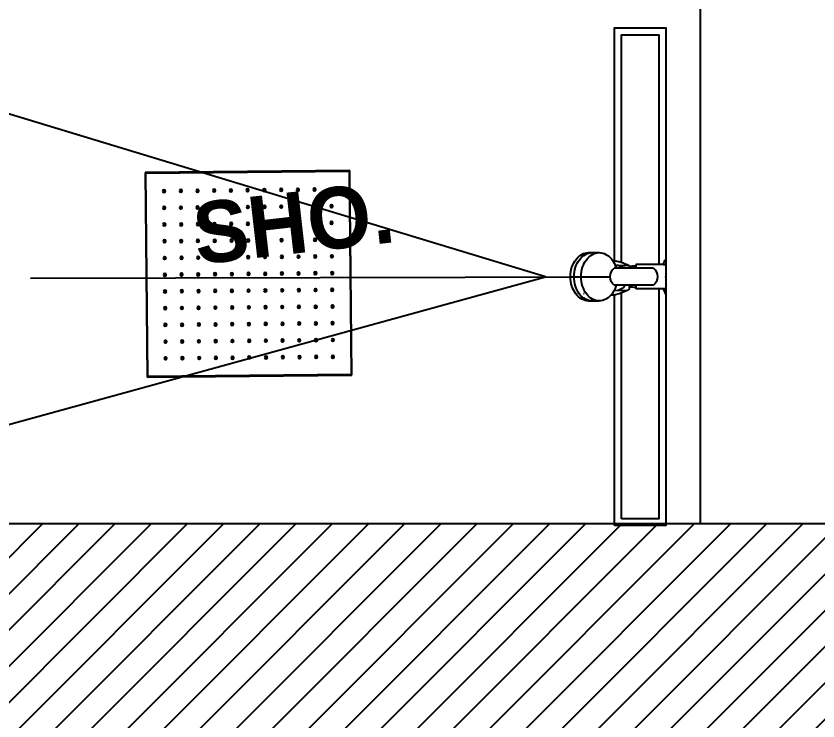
# Model space of a CAD drawing. Extents: x -678889171 to 586587, y -792238163 to 335485.
# Drawn here: x 73634 to 74808, y 76089 to 77121 of the extents above; entities that cross this region are included whole.
import ezdxf
from ezdxf.enums import TextEntityAlignment as Align

# ---------------------------------------------------------------- set-up
doc = ezdxf.new("R2010")
doc.units = 0
doc.header["$MEASUREMENT"] = 0
doc.set_wipeout_variables(frame=1)
for name, color, linetype in [('XR-A-9TH-FLOOR$0$A-SEC-CLAD', 252, 'Continuous'), ('XR-A-9TH-FLOOR$0$A-WALL', 252, 'Continuous'), ('XR-A-col-910$0$A-COLS', 252, 'Continuous'), ('XR-A-col-910$0$A-SITE-PATT', 252, 'Continuous'), ('XR-A-type37$0$XR-A-4TH-OLD DESIGN$0$A-FURN-SANT', 252, 'Continuous'), ('XR-A-type37$0$XR-A-4TH-OLD DESIGN$0$A-WALL', 252, 'Continuous'), ('XR-A-type37$0$XR-A-4TH-OLD DESIGN$0$XREF_3BR$0$WC-SERIAL', 252, 'Continuous')]:
    doc.layers.add(name, color=color, linetype=linetype)
doc.styles.add('XR-A-type37$0$XR-A-4TH-OLD DESIGN$0$XREF_1BR$0$KZT', font='')
doc.styles.add('XR-A-type37$0$XR-A-4TH-OLD DESIGN$0$XREF_3BR$0$Standard', font='arial.ttf')
doc.styles.get('XR-A-type37$0$XR-A-4TH-OLD DESIGN$0$XREF_1BR$0$KZT').set_extended_font_data('AvantGarde LT Medium', bold=True)

# ---------------------------------------------------------------- blocks, each defined once
blk = doc.blocks.new('XR-A-col-910$0$col02')
at = {"layer": 'XR-A-col-910$0$A-SITE-PATT'}
h = blk.add_hatch(dxfattribs=at)
h.set_pattern_fill('ANSI31', color=256, scale=300)
h.paths.add_polyline_path([(66279.1, 60365.4), (66279.1, 66065.4), (65979.1, 66065.4), (65979.1, 63435.4), (58829.1, 63435.4), (58829.1, 63035.4), (65979.1, 63035.4), (65979.1, 60365.4)])
at = {"layer": 'XR-A-col-910$0$A-COLS'}
blk.add_lwpolyline([(66279.1, 60365.4), (66279.1, 66065.4), (65979.1, 66065.4), (65979.1, 63435.4), (58829.1, 63435.4), (58829.1, 63035.4), (65979.1, 63035.4), (65979.1, 60365.4)], close=True, dxfattribs=at)
blk = doc.blocks.new('XR-A-col-910')
at = {"layer": 'XR-A-col-910$0$A-SITE-PATT'}
blk.add_blockref('XR-A-col-910$0$col02', (11710.9, -580.4), dxfattribs=at)
blk = doc.blocks.new('XR-A-type37$0$XR-A-4TH-OLD DESIGN$0$XREF_3BR$0$XREF-1BA$0$11TH FLOOR PLAN EAST TOWER$0$11TH TO 17TH FLOOR PLAN EAST TOWER$0$CEILING SHOWER')
at = {"layer": 'XR-A-type37$0$XR-A-4TH-OLD DESIGN$0$A-FURN-SANT'}
for p, q in [((0, 30), (30, 30)), ((0, 0), (0, 30)), ((0, 30), (0.1, 29.9)), ((0.1, 29.9), (0.1, 0.1)), ((29.9, 29.9), (0.1, 29.9)), ((30, 30), (29.9, 29.9)), ((29.9, 0.1), (29.9, 29.9)), ((30, 30), (30, 0)), ((0.1, 0.1), (0, 0)), ((30, 0), (0, 0)), ((0.1, 0.1), (29.9, 0.1)), ((29.9, 0.1), (30, 0))]:
    blk.add_line(p, q, dxfattribs=at)
for centre, radius in [((2.75, 27.25), 0.2), ((2.75, 27.25), 0.175), ((2.75, 27.25), 0.125), ((2.75, 27.25), 0.05), ((5.2, 27.25), 0.2), ((5.2, 27.25), 0.175), ((5.2, 27.25), 0.125), ((5.2, 27.25), 0.05), ((7.65, 27.25), 0.2), ((7.65, 27.25), 0.175), ((7.65, 27.25), 0.125), ((7.65, 27.25), 0.05), ((10.1, 27.25), 0.2), ((10.1, 27.25), 0.175), ((10.1, 27.25), 0.125), ((10.1, 27.25), 0.05), ((12.55, 27.25), 0.2), ((12.55, 27.25), 0.175), ((12.55, 27.25), 0.125), ((12.55, 27.25), 0.05), ((15, 27.25), 0.2), ((15, 27.25), 0.175), ((15, 27.25), 0.125), ((15, 27.25), 0.05), ((17.45, 27.25), 0.2), ((17.45, 27.25), 0.175), ((17.45, 27.25), 0.125), ((17.45, 27.25), 0.05), ((19.9, 27.25), 0.2), ((19.9, 27.25), 0.175), ((19.9, 27.25), 0.125), ((19.9, 27.25), 0.05), ((22.35, 27.25), 0.2), ((22.35, 27.25), 0.175), ((22.35, 27.25), 0.125), ((22.35, 27.25), 0.05), ((24.8, 27.25), 0.2), ((24.8, 27.25), 0.175), ((24.8, 27.25), 0.125), ((24.8, 27.25), 0.05), ((27.25, 27.25), 0.2), ((27.25, 27.25), 0.175), ((27.25, 27.25), 0.125), ((27.25, 27.25), 0.05), ((2.75, 24.8), 0.2), ((2.75, 24.8), 0.175), ((2.75, 24.8), 0.125), ((2.75, 24.8), 0.05), ((5.2, 24.8), 0.2), ((5.2, 24.8), 0.175), ((5.2, 24.8), 0.125), ((5.2, 24.8), 0.05), ((7.65, 24.8), 0.2), ((7.65, 24.8), 0.175), ((7.65, 24.8), 0.125), ((7.65, 24.8), 0.05), ((10.1, 24.8), 0.2), ((10.1, 24.8), 0.175), ((10.1, 24.8), 0.125), ((10.1, 24.8), 0.05), ((12.55, 24.8), 0.2), ((12.55, 24.8), 0.175), ((12.55, 24.8), 0.125), ((12.55, 24.8), 0.05), ((15, 24.8), 0.2), ((15, 24.8), 0.175), ((15, 24.8), 0.125), ((15, 24.8), 0.05), ((17.45, 24.8), 0.2), ((17.45, 24.8), 0.175), ((17.45, 24.8), 0.125), ((17.45, 24.8), 0.05), ((19.9, 24.8), 0.2), ((19.9, 24.8), 0.175), ((19.9, 24.8), 0.125), ((19.9, 24.8), 0.05), ((22.35, 24.8), 0.2), ((22.35, 24.8), 0.175), ((22.35, 24.8), 0.125), ((22.35, 24.8), 0.05), ((24.8, 24.8), 0.2), ((24.8, 24.8), 0.175), ((24.8, 24.8), 0.125), ((24.8, 24.8), 0.05), ((27.25, 24.8), 0.2), ((27.25, 24.8), 0.175), ((27.25, 24.8), 0.125), ((27.25, 24.8), 0.05), ((2.75, 22.35), 0.2), ((2.75, 22.35), 0.175), ((2.75, 22.35), 0.125), ((2.75, 22.35), 0.05), ((5.2, 22.35), 0.2), ((5.2, 22.35), 0.175), ((5.2, 22.35), 0.125), ((5.2, 22.35), 0.05), ((7.65, 22.35), 0.2), ((7.65, 22.35), 0.175), ((7.65, 22.35), 0.125), ((7.65, 22.35), 0.05), ((10.1, 22.35), 0.2), ((10.1, 22.35), 0.175), ((10.1, 22.35), 0.125), ((10.1, 22.35), 0.05), ((12.55, 22.35), 0.2), ((12.55, 22.35), 0.175), ((12.55, 22.35), 0.125), ((12.55, 22.35), 0.05), ((15, 22.35), 0.2), ((15, 22.35), 0.175), ((15, 22.35), 0.125), ((15, 22.35), 0.05), ((17.45, 22.35), 0.2), ((17.45, 22.35), 0.175), ((17.45, 22.35), 0.125), ((17.45, 22.35), 0.05), ((19.9, 22.35), 0.2), ((19.9, 22.35), 0.175), ((19.9, 22.35), 0.125), ((19.9, 22.35), 0.05), ((22.35, 22.35), 0.2), ((22.35, 22.35), 0.175), ((22.35, 22.35), 0.125), ((22.35, 22.35), 0.05), ((24.8, 22.35), 0.2), ((24.8, 22.35), 0.175), ((24.8, 22.35), 0.125), ((24.8, 22.35), 0.05), ((27.25, 22.35), 0.2), ((27.25, 22.35), 0.175), ((27.25, 22.35), 0.125), ((27.25, 22.35), 0.05), ((2.75, 19.9), 0.2), ((2.75, 19.9), 0.175), ((2.75, 19.9), 0.125), ((5.2, 19.9), 0.2), ((5.2, 19.9), 0.175), ((5.2, 19.9), 0.125), ((7.65, 19.9), 0.2), ((7.65, 19.9), 0.175), ((7.65, 19.9), 0.125), ((10.1, 19.9), 0.2), ((10.1, 19.9), 0.175), ((10.1, 19.9), 0.125), ((12.55, 19.9), 0.2), ((12.55, 19.9), 0.175), ((12.55, 19.9), 0.125), ((15, 19.9), 0.2), ((15, 19.9), 0.175), ((15, 19.9), 0.125), ((17.45, 19.9), 0.2), ((17.45, 19.9), 0.175), ((17.45, 19.9), 0.125), ((19.9, 19.9), 0.2), ((19.9, 19.9), 0.175), ((19.9, 19.9), 0.125), ((22.35, 19.9), 0.2), ((22.35, 19.9), 0.175), ((22.35, 19.9), 0.125), ((24.8, 19.9), 0.2), ((24.8, 19.9), 0.175), ((24.8, 19.9), 0.125), ((27.25, 19.9), 0.2), ((27.25, 19.9), 0.175), ((27.25, 19.9), 0.125), ((2.75, 19.9), 0.05), ((5.2, 19.9), 0.05), ((7.65, 19.9), 0.05), ((10.1, 19.9), 0.05), ((12.55, 19.9), 0.05), ((15, 19.9), 0.05), ((17.45, 19.9), 0.05), ((19.9, 19.9), 0.05), ((22.35, 19.9), 0.05), ((24.8, 19.9), 0.05), ((27.25, 19.9), 0.05), ((2.75, 17.45), 0.2), ((2.75, 17.45), 0.175), ((5.2, 17.45), 0.2), ((5.2, 17.45), 0.175), ((7.65, 17.45), 0.2), ((7.65, 17.45), 0.175), ((10.1, 17.45), 0.2), ((10.1, 17.45), 0.175), ((12.55, 17.45), 0.2), ((12.55, 17.45), 0.175), ((15, 17.45), 0.2), ((15, 17.45), 0.175), ((17.45, 17.45), 0.2), ((17.45, 17.45), 0.175), ((19.9, 17.45), 0.2), ((19.9, 17.45), 0.175), ((22.35, 17.45), 0.2), ((22.35, 17.45), 0.175), ((24.8, 17.45), 0.2), ((24.8, 17.45), 0.175), ((27.25, 17.45), 0.2), ((27.25, 17.45), 0.175), ((2.75, 17.45), 0.125), ((2.75, 17.45), 0.05), ((5.2, 17.45), 0.125), ((5.2, 17.45), 0.05), ((7.65, 17.45), 0.125), ((7.65, 17.45), 0.05), ((10.1, 17.45), 0.125), ((10.1, 17.45), 0.05), ((12.55, 17.45), 0.125), ((12.55, 17.45), 0.05), ((15, 17.45), 0.125), ((15, 17.45), 0.05), ((17.45, 17.45), 0.125), ((17.45, 17.45), 0.05), ((19.9, 17.45), 0.125), ((19.9, 17.45), 0.05), ((22.35, 17.45), 0.125), ((22.35, 17.45), 0.05), ((24.8, 17.45), 0.125), ((24.8, 17.45), 0.05), ((27.25, 17.45), 0.125), ((27.25, 17.45), 0.05), ((2.75, 15), 0.2), ((2.75, 15), 0.175), ((2.75, 15), 0.125), ((2.75, 15), 0.05), ((5.2, 15), 0.2), ((5.2, 15), 0.175), ((5.2, 15), 0.125), ((5.2, 15), 0.05), ((7.65, 15), 0.2), ((7.65, 15), 0.175), ((7.65, 15), 0.125), ((7.65, 15), 0.05), ((10.1, 15), 0.2), ((10.1, 15), 0.175), ((10.1, 15), 0.125), ((10.1, 15), 0.05), ((12.55, 15), 0.2), ((12.55, 15), 0.175), ((12.55, 15), 0.125), ((12.55, 15), 0.05), ((15, 15), 0.2), ((15, 15), 0.175), ((15, 15), 0.125), ((15, 15), 0.05), ((17.45, 15), 0.2), ((17.45, 15), 0.175), ((17.45, 15), 0.125), ((17.45, 15), 0.05), ((19.9, 15), 0.2), ((19.9, 15), 0.175), ((19.9, 15), 0.125), ((19.9, 15), 0.05), ((22.35, 15), 0.2), ((22.35, 15), 0.175), ((22.35, 15), 0.125), ((22.35, 15), 0.05), ((24.8, 15), 0.2), ((24.8, 15), 0.175), ((24.8, 15), 0.125), ((24.8, 15), 0.05), ((27.25, 15), 0.2), ((27.25, 15), 0.175), ((27.25, 15), 0.125), ((27.25, 15), 0.05), ((2.75, 12.55), 0.2), ((2.75, 12.55), 0.175), ((2.75, 12.55), 0.125), ((2.75, 12.55), 0.05), ((5.2, 12.55), 0.2), ((5.2, 12.55), 0.175), ((5.2, 12.55), 0.125), ((5.2, 12.55), 0.05), ((7.65, 12.55), 0.2), ((7.65, 12.55), 0.175), ((7.65, 12.55), 0.125), ((7.65, 12.55), 0.05), ((10.1, 12.55), 0.2), ((10.1, 12.55), 0.175), ((10.1, 12.55), 0.125), ((10.1, 12.55), 0.05), ((12.55, 12.55), 0.2), ((12.55, 12.55), 0.175), ((12.55, 12.55), 0.125), ((12.55, 12.55), 0.05), ((15, 12.55), 0.2), ((15, 12.55), 0.175), ((15, 12.55), 0.125), ((15, 12.55), 0.05), ((17.45, 12.55), 0.2), ((17.45, 12.55), 0.175), ((17.45, 12.55), 0.125), ((17.45, 12.55), 0.05), ((19.9, 12.55), 0.2), ((19.9, 12.55), 0.175), ((19.9, 12.55), 0.125), ((19.9, 12.55), 0.05), ((22.35, 12.55), 0.2), ((22.35, 12.55), 0.175), ((22.35, 12.55), 0.125), ((22.35, 12.55), 0.05), ((24.8, 12.55), 0.2), ((24.8, 12.55), 0.175), ((24.8, 12.55), 0.125), ((24.8, 12.55), 0.05), ((27.25, 12.55), 0.2), ((27.25, 12.55), 0.175), ((27.25, 12.55), 0.125), ((27.25, 12.55), 0.05), ((2.75, 10.1), 0.2), ((2.75, 10.1), 0.175), ((2.75, 10.1), 0.125), ((2.75, 10.1), 0.05), ((5.2, 10.1), 0.2), ((5.2, 10.1), 0.175), ((5.2, 10.1), 0.125), ((5.2, 10.1), 0.05), ((7.65, 10.1), 0.2), ((7.65, 10.1), 0.175), ((7.65, 10.1), 0.125), ((7.65, 10.1), 0.05), ((10.1, 10.1), 0.2), ((10.1, 10.1), 0.175), ((10.1, 10.1), 0.125), ((10.1, 10.1), 0.05), ((12.55, 10.1), 0.2), ((12.55, 10.1), 0.175), ((12.55, 10.1), 0.125), ((12.55, 10.1), 0.05), ((15, 10.1), 0.2), ((15, 10.1), 0.175), ((15, 10.1), 0.125), ((15, 10.1), 0.05), ((17.45, 10.1), 0.2), ((17.45, 10.1), 0.175), ((17.45, 10.1), 0.125), ((17.45, 10.1), 0.05), ((19.9, 10.1), 0.2), ((19.9, 10.1), 0.175), ((19.9, 10.1), 0.125), ((19.9, 10.1), 0.05), ((22.35, 10.1), 0.2), ((22.35, 10.1), 0.175), ((22.35, 10.1), 0.125), ((22.35, 10.1), 0.05), ((24.8, 10.1), 0.2), ((24.8, 10.1), 0.175), ((24.8, 10.1), 0.125), ((24.8, 10.1), 0.05), ((27.25, 10.1), 0.2), ((27.25, 10.1), 0.175), ((27.25, 10.1), 0.125), ((27.25, 10.1), 0.05), ((2.75, 7.65), 0.2), ((2.75, 7.65), 0.175), ((2.75, 7.65), 0.125), ((2.75, 7.65), 0.05), ((5.2, 7.65), 0.2), ((5.2, 7.65), 0.175), ((5.2, 7.65), 0.125), ((5.2, 7.65), 0.05), ((7.65, 7.65), 0.2), ((7.65, 7.65), 0.175), ((7.65, 7.65), 0.125), ((7.65, 7.65), 0.05), ((10.1, 7.65), 0.2), ((10.1, 7.65), 0.175), ((10.1, 7.65), 0.125), ((10.1, 7.65), 0.05), ((12.55, 7.65), 0.2), ((12.55, 7.65), 0.175), ((12.55, 7.65), 0.125), ((12.55, 7.65), 0.05), ((15, 7.65), 0.2), ((15, 7.65), 0.175), ((15, 7.65), 0.125), ((15, 7.65), 0.05), ((17.45, 7.65), 0.2), ((17.45, 7.65), 0.175), ((17.45, 7.65), 0.125), ((17.45, 7.65), 0.05), ((19.9, 7.65), 0.2), ((19.9, 7.65), 0.175), ((19.9, 7.65), 0.125), ((19.9, 7.65), 0.05), ((22.35, 7.65), 0.2), ((22.35, 7.65), 0.175), ((22.35, 7.65), 0.125), ((22.35, 7.65), 0.05), ((24.8, 7.65), 0.2), ((24.8, 7.65), 0.175), ((24.8, 7.65), 0.125), ((24.8, 7.65), 0.05), ((27.25, 7.65), 0.2), ((27.25, 7.65), 0.175), ((27.25, 7.65), 0.125), ((27.25, 7.65), 0.05), ((2.75, 5.2), 0.2), ((2.75, 5.2), 0.175), ((2.75, 5.2), 0.125), ((2.75, 5.2), 0.05), ((5.2, 5.2), 0.2), ((5.2, 5.2), 0.175), ((5.2, 5.2), 0.125), ((5.2, 5.2), 0.05), ((7.65, 5.2), 0.2), ((7.65, 5.2), 0.175), ((7.65, 5.2), 0.125), ((7.65, 5.2), 0.05), ((10.1, 5.2), 0.2), ((10.1, 5.2), 0.175), ((10.1, 5.2), 0.125), ((10.1, 5.2), 0.05), ((12.55, 5.2), 0.2), ((12.55, 5.2), 0.175), ((12.55, 5.2), 0.125), ((12.55, 5.2), 0.05), ((15, 5.2), 0.2), ((15, 5.2), 0.175), ((15, 5.2), 0.125), ((15, 5.2), 0.05), ((17.45, 5.2), 0.2), ((17.45, 5.2), 0.175), ((17.45, 5.2), 0.125), ((17.45, 5.2), 0.05), ((19.9, 5.2), 0.2), ((19.9, 5.2), 0.175), ((19.9, 5.2), 0.125), ((19.9, 5.2), 0.05), ((22.35, 5.2), 0.2), ((22.35, 5.2), 0.175), ((22.35, 5.2), 0.125), ((22.35, 5.2), 0.05), ((24.8, 5.2), 0.2), ((24.8, 5.2), 0.175), ((24.8, 5.2), 0.125), ((24.8, 5.2), 0.05), ((27.25, 5.2), 0.2), ((27.25, 5.2), 0.175), ((27.25, 5.2), 0.125), ((27.25, 5.2), 0.05), ((2.75, 2.75), 0.2), ((2.75, 2.75), 0.175), ((2.75, 2.75), 0.125), ((2.75, 2.75), 0.05), ((5.2, 2.75), 0.2), ((5.2, 2.75), 0.175), ((5.2, 2.75), 0.125), ((5.2, 2.75), 0.05), ((7.65, 2.75), 0.2), ((7.65, 2.75), 0.175), ((7.65, 2.75), 0.125), ((7.65, 2.75), 0.05), ((10.1, 2.75), 0.2), ((10.1, 2.75), 0.175), ((10.1, 2.75), 0.125), ((10.1, 2.75), 0.05), ((12.55, 2.75), 0.2), ((12.55, 2.75), 0.175), ((12.55, 2.75), 0.125), ((12.55, 2.75), 0.05), ((15, 2.75), 0.2), ((15, 2.75), 0.175), ((15, 2.75), 0.125), ((15, 2.75), 0.05), ((17.45, 2.75), 0.2), ((17.45, 2.75), 0.175), ((17.45, 2.75), 0.125), ((17.45, 2.75), 0.05), ((19.9, 2.75), 0.2), ((19.9, 2.75), 0.175), ((19.9, 2.75), 0.125), ((19.9, 2.75), 0.05), ((22.35, 2.75), 0.2), ((22.35, 2.75), 0.175), ((22.35, 2.75), 0.125), ((22.35, 2.75), 0.05), ((24.8, 2.75), 0.2), ((24.8, 2.75), 0.175), ((24.8, 2.75), 0.125), ((24.8, 2.75), 0.05), ((27.25, 2.75), 0.2), ((27.25, 2.75), 0.175), ((27.25, 2.75), 0.125), ((27.25, 2.75), 0.05)]:
    blk.add_circle(centre, radius, dxfattribs=at)
blk = doc.blocks.new('XR-A-type37$0$XR-A-4TH-OLD DESIGN$0$XREF_3BR$0$Ct370p')
at = {"layer": 'XR-A-type37$0$XR-A-4TH-OLD DESIGN$0$XREF_3BR$0$WC-SERIAL', "style": 'XR-A-type37$0$XR-A-4TH-OLD DESIGN$0$XREF_3BR$0$Standard', "flags": 3}
blk.add_attdef('SERIAL', text='', height=0.0236, dxfattribs=at).set_placement((0.0131, 0.0545), align=Align.TOP_CENTER)
blk.add_wipeout([(-0.0284, -0.0817), (-0.0328, -0.0877), (-0.0353, -0.0974), (-0.0351, -0.1), (-0.0353, -0.1131), (-0.0347, -0.1181), (-0.034, -0.1203), (-0.0317, -0.1247), (-0.0305, -0.1264), (-0.0283, -0.1289), (-0.025, -0.1318), (-0.0214, -0.1342), (-0.0173, -0.1363), (-0.007, -0.1391), (0, -0.1396), (0.0056, -0.1393), (0.0139, -0.1375), (0.0202, -0.1349), (0.0223, -0.1337), (0.0257, -0.1313), (0.0275, -0.1297), (0.0294, -0.1278), (0.0318, -0.1246), (0.0328, -0.1228), (0.0339, -0.1205), (0.0347, -0.1181), (0.0351, -0.1163), (0.0352, -0.1149), (0.0353, -0.0988), (0.0352, -0.095), (0.0343, -0.0912), (0.0336, -0.0892), (0.0328, -0.0877), (0.0304, -0.0841), (0.0286, -0.0818), (0.0263, -0.0797), (0.0241, -0.078), (0.0232, -0.073), (0.0221, -0.0684), (0.0212, -0.0654), (0.0202, -0.0623), (0.0191, -0.0595), (0.0164, -0.0535), (0.0148, -0.0535), (0.0157, -0.044), (0.0179, -0.044), (0.0179, -0.0034), (0.0201, -0.0028), (0.0219, -0.0021), (0.0219, -0.0021), (0.024, -0.0011), (0.0256, 0), (-0.0256, 0), (-0.0238, -0.001), (-0.0219, -0.0019), (-0.0206, -0.0024), (-0.0206, -0.0024), (-0.0195, -0.0027), (-0.0179, -0.0031), (-0.0179, -0.044), (-0.0157, -0.044), (-0.0156, -0.0459), (-0.0155, -0.0469), (-0.0153, -0.0487), (-0.0152, -0.0502), (-0.0151, -0.0513), (-0.0148, -0.0535), (-0.0183, -0.0535), (-0.0194, -0.0554), (-0.0208, -0.0581), (-0.0225, -0.0617), (-0.0241, -0.0657), (-0.0249, -0.0682), (-0.0254, -0.0702), (-0.0259, -0.0721), (-0.0263, -0.0738), (-0.0267, -0.0755), (-0.0271, -0.0777), (-0.0272, -0.0789), (-0.0274, -0.0807)]).dxf.layer = 'XR-A-type37$0$XR-A-4TH-OLD DESIGN$0$A-FURN-SANT'
at = {"layer": 'XR-A-type37$0$XR-A-4TH-OLD DESIGN$0$A-FURN-SANT'}
for p, q in [((-0.0179, 0.0001), (-0.0179, -0.0031)), ((0.0179, -0.0034), (0.0179, 0)), ((-0.0179, -0.0031), (-0.0179, -0.044)), ((0.0179, -0.0034), (0.0179, -0.044)), ((-0.0125, -0.0179), (-0.0125, -0.044)), ((0.0125, -0.0179), (0.0125, -0.044)), ((-0.0157, -0.044), (-0.0179, -0.044)), ((-0.0125, -0.044), (-0.0157, -0.044)), ((-0.0125, -0.044), (-0.0125, -0.0449)), ((-0.0125, -0.0449), (-0.0125, -0.0726)), ((0.0157, -0.044), (0.0125, -0.044)), ((0.0125, -0.044), (0.0125, -0.0449)), ((0.0125, -0.0449), (0.0125, -0.0726)), ((0.0179, -0.044), (0.0157, -0.044)), ((-0.0125, -0.0726), (-0.0125, -0.0755)), ((0.0125, -0.0726), (0.0125, -0.0755)), ((-0.0353, -0.1131), (-0.0353, -0.0974)), ((0.0353, -0.1131), (0.0353, -0.0974)), ((-0.025, -0.1197), (-0.025, -0.1203))]:
    blk.add_line(p, q, dxfattribs=at)
for points in [[(-0.0256, 0, 0.077689), (-0.0179, -0.0031)], [(0.0179, -0.0034, 0.114656), (0.0256, 0, -2.040379)], [(-0.0157, -0.044, 0.011754), (-0.0148, -0.0535, 0.871529)], [(0.0157, -0.044, -0.011754), (0.0148, -0.0535, -0.871529)], [(-0.0146, -0.0535), (-0.0183, -0.0535, 0.109472), (-0.0274, -0.0807, 0.086388)], [(-0.0199, -0.0754, 0.02661), (-0.0202, -0.0569, 42.430898)], [(-0.0125, -0.0535), (-0.0146, -0.0535, 0.161895)], [(0.0148, -0.0535), (0.0125, -0.0535, 0.161895)], [(0.0164, -0.0535), (0.0148, -0.0535, 0.161895)], [(0.0241, -0.078, 0.079947), (0.0164, -0.0535, -0.237182)], [(0.0169, -0.0741, -0.017041), (0.0168, -0.0551, -135.175436)], [(-0.0125, -0.059, 0.178938), (-0.02, -0.0699, -7.981732)], [(0.0169, -0.0699, 0.122998), (0.0125, -0.0617, -7.981732)], [(-0.0274, -0.0807, 0.011783), (-0.0284, -0.0817, 0.065531), (-0.0328, -0.0877, 0.126727), (-0.0353, -0.0974, 0.126727)], [(-0.0125, -0.0726, 0.007696), (-0.0139, -0.073, 0.085827), (-0.025, -0.0786, 0.02845), (-0.0274, -0.0807, 0.126727)], [(0.0241, -0.078, 0.078791), (0.0139, -0.073, 0.007696), (0.0125, -0.0726, 0.075508)], [(0.0353, -0.0974, 0.126727), (0.0328, -0.0877, 0.075666), (0.0276, -0.0809, 0.030149), (0.025, -0.0786, 0.006989), (0.0241, -0.078, 0.007696)], [(-0.0353, -0.0974, 0.126727), (-0.0328, -0.1071, 0.106057), (-0.025, -0.1161, 0.085827), (-0.0139, -0.1218, 0.075508), (0, -0.1239, 0.075508), (0.0139, -0.1218, 0.085827), (0.025, -0.1161, 0.106057), (0.0328, -0.1071, 0.126727), (0.0353, -0.0974, 0.126727)], [(0.0353, -0.0988, 0.018272), (0.0353, -0.0974, 0.126727)], [(-0.0353, -0.1078, 0.126727), (-0.0328, -0.1175, 0.106057), (-0.025, -0.1266, 0.085827), (-0.0139, -0.1322, 0.075508), (0, -0.1343, 0.075508), (0.0139, -0.1322, 0.085827), (0.025, -0.1266, 0.106057), (0.0328, -0.1175, 0.126727), (0.0353, -0.1078, 0.126727)], [(-0.0353, -0.1131, 0.126727), (-0.0328, -0.1228, 0.106057), (-0.025, -0.1318, 0.07797), (-0.015, -0.1371, 0.007804), (-0.0139, -0.1375, 0.075508), (0, -0.1396, 0.075508), (0.0139, -0.1375, 0.007804), (0.015, -0.1371, 0.07797), (0.025, -0.1318, 0.106057), (0.0328, -0.1228, 0.126727), (0.0353, -0.1131, 0.126727)]]:
    blk.add_lwpolyline(points, format="xyb", dxfattribs=at)
blk.add_lwpolyline([(0.0256, 0), (-0.0256, 0)], dxfattribs=at)
for centre, start, end in [((0, -0.0282), 39.4183, 140.5817), ((0, -0.0652), 219.4183, 320.5817)]:
    blk.add_arc(centre, 0.0162, start, end, dxfattribs=at)
blk.add_point((0, 0), dxfattribs=at)
blk.add_point((0, 0), dxfattribs=at)
blk = doc.blocks.new('XR-A-type37')
at = {"layer": 'XR-A-type37$0$XR-A-4TH-OLD DESIGN$0$A-FURN-SANT'}
blk.add_line((77436.1, 64800.1, 0), (77436.1, 62855, 0), dxfattribs=at)
at = {"layer": 'XR-A-type37$0$XR-A-4TH-OLD DESIGN$0$A-FURN-SANT', "extrusion": (-1.91581e-10, 2.95419e-09, 1), "elevation": 0}
blk.add_lwpolyline([(75881.6, 62852), (77209.7, 63217.1), (75890, 63617.1)], dxfattribs=at)
at = {"layer": 'XR-A-type37$0$XR-A-4TH-OLD DESIGN$0$A-FURN-SANT', "extrusion": (-1.91236e-10, 2.88356e-09, 1), "xscale": -9.999998164084374, "yscale": 9.999998164084374, "zscale": 9.999998164084374, "rotation": 180.5621564047265}
blk.add_blockref('XR-A-type37$0$XR-A-4TH-OLD DESIGN$0$XREF_3BR$0$XREF-1BA$0$11TH FLOOR PLAN EAST TOWER$0$11TH TO 17TH FLOOR PLAN EAST TOWER$0$CEILING SHOWER', (76623, 63369.8, 0), dxfattribs=at)
at = {"layer": 'XR-A-type37$0$XR-A-4TH-OLD DESIGN$0$A-FURN-SANT', "extrusion": (-1.21012e-10, 2.95702e-09, 1), "insert": (76840.7, 63295.5, 0), "char_height": 90, "attachment_point": 5, "text_direction": (0.993525, 0.113611, 0), "style": 'XR-A-type37$0$XR-A-4TH-OLD DESIGN$0$XREF_1BR$0$KZT'}
blk.add_mtext_dynamic_manual_height_columns('SHO.', width=201.122, gutter_width=905.9, heights=[0], dxfattribs=at)
blk.add_wipeout([(77385.8, 62852.6), (77385.8, 63581.6), (77310.8, 63581.6), (77310.8, 62852.6)]).translate(0, 0, 0).dxf.layer = 'XR-A-type37$0$XR-A-4TH-OLD DESIGN$0$A-FURN-SANT'
blk.add_wipeout([(77385.8, 62852.6), (77385.8, 63581.6), (77310.8, 63581.6), (77310.8, 62852.6)]).translate(0, 0, 0).dxf.layer = 'XR-A-type37$0$XR-A-4TH-OLD DESIGN$0$A-FURN-SANT'
at = {"layer": 'XR-A-type37$0$XR-A-4TH-OLD DESIGN$0$A-FURN-SANT', "elevation": 0}
for points in [[(77310.8, 62852.6), (77310.8, 63581.6), (77385.8, 63581.6), (77385.8, 62852.6)], [(77320.8, 62862.6), (77320.8, 63571.6), (77375.8, 63571.6), (77375.8, 62862.6)]]:
    blk.add_lwpolyline(points, close=True, dxfattribs=at)
at = {"layer": 'XR-A-type37$0$XR-A-4TH-OLD DESIGN$0$A-WALL'}
blk.add_line((77640, 62855), (75890, 62855), dxfattribs=at)
at = {"layer": 'XR-A-type37$0$XR-A-4TH-OLD DESIGN$0$A-FURN-SANT', "extrusion": (-1.76078e-10, 6.11301e-09, 1), "xscale": -1000, "yscale": 1000, "zscale": 1000.000000000001, "rotation": 269.9873296744618}
blk.add_blockref('XR-A-type37$0$XR-A-4TH-OLD DESIGN$0$XREF_3BR$0$Ct370p', (77385.8, 63217.1, 0), dxfattribs=at)
at = {"layer": 'XR-A-type37$0$XR-A-4TH-OLD DESIGN$0$A-FURN-SANT'}
blk.add_line((76455.3, 63215.1, 0), (77304.4, 63217.1, 0), dxfattribs=at)

msp = doc.modelspace()

# ---------------------------------------------------------------- block references
at = {"layer": 'XR-A-9TH-FLOOR$0$A-WALL'}
msp.add_blockref('XR-A-col-910', (-2800.4, 13522.1), dxfattribs=at)

# ---------------------------------------------------------------- next in the draw order: block references
at = {"layer": 'XR-A-9TH-FLOOR$0$A-SEC-CLAD'}
msp.add_blockref('XR-A-type37', (-2800.4, 13522.1), dxfattribs=at)

doc.saveas('drawing.dxf')
